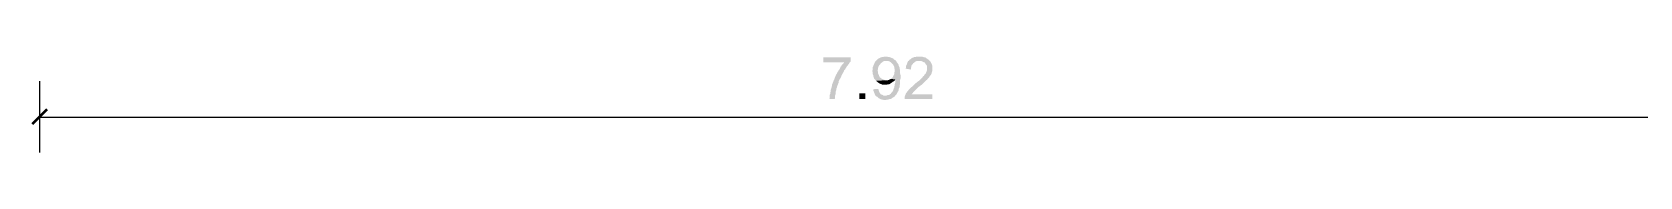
# Model space of a CAD drawing. Header units: millimetres. Extents: x -35.3 to 0.3, y 0.4 to 20.6.
# Drawn here: x -16.38 to -13.392, y 11.399 to 11.577 of the extents above; entities that cross this region are included whole.
import ezdxf

# ---------------------------------------------------------------- set-up
doc = ezdxf.new("R2010")
doc.units = ezdxf.units.MM
doc.layers.add('PDF _Geometria', color=7, linetype='Continuous')
doc.layers.add('PDF _Riempimenti solidi', color=7, linetype='Continuous')

msp = doc.modelspace()

# ---------------------------------------------------------------- hatches: boundary and pattern name
at = {"layer": 'PDF _Riempimenti solidi', "transparency": 33554559}
for points in [[(-14.8585, 11.5752), (-14.9093, 11.5752), (-14.9093, 11.566), (-14.8702, 11.566), (-14.871, 11.566), (-14.8718, 11.5643), (-14.8752, 11.561), (-14.876, 11.5593), (-14.8777, 11.5577), (-14.8785, 11.5552), (-14.8793, 11.5535), (-14.881, 11.5518), (-14.8818, 11.5493), (-14.8835, 11.5477), (-14.8843, 11.5452), (-14.8852, 11.5443), (-14.886, 11.5427), (-14.8868, 11.541), (-14.8877, 11.5385), (-14.8885, 11.5368), (-14.8893, 11.5343), (-14.8902, 11.5327), (-14.891, 11.5302), (-14.8918, 11.5285), (-14.8927, 11.526), (-14.8935, 11.5243), (-14.8935, 11.5218), (-14.8943, 11.5202), (-14.8943, 11.5193), (-14.8952, 11.5168), (-14.896, 11.5143), (-14.896, 11.5118), (-14.8968, 11.5093), (-14.8968, 11.5077), (-14.8977, 11.5052), (-14.8977, 11.4993), (-14.8985, 11.4977), (-14.8885, 11.4977), (-14.8877, 11.5002), (-14.8877, 11.5043), (-14.8868, 11.5068), (-14.8868, 11.511), (-14.886, 11.5135), (-14.8852, 11.5152), (-14.8852, 11.5177), (-14.8843, 11.5193), (-14.8843, 11.5202), (-14.8835, 11.5227), (-14.8827, 11.5243), (-14.8818, 11.5268), (-14.881, 11.5285), (-14.881, 11.531), (-14.8802, 11.5327), (-14.8793, 11.5343), (-14.8777, 11.5368), (-14.8768, 11.5385), (-14.876, 11.541), (-14.8752, 11.5427), (-14.8743, 11.5443), (-14.8727, 11.5468), (-14.8718, 11.5485), (-14.871, 11.551), (-14.8693, 11.5527), (-14.8685, 11.5543), (-14.8668, 11.5568), (-14.866, 11.5585), (-14.8643, 11.5602), (-14.8635, 11.5618), (-14.8618, 11.5635), (-14.861, 11.5652), (-14.8585, 11.5677)], [(-14.811, 11.5693), (-14.8118, 11.5685), (-14.8135, 11.5668), (-14.8143, 11.5652), (-14.8152, 11.5627), (-14.816, 11.561), (-14.8168, 11.5593), (-14.8177, 11.5568), (-14.8177, 11.5527), (-14.8185, 11.5502), (-14.8185, 11.5493), (-14.8177, 11.5468), (-14.8177, 11.5443), (-14.8168, 11.5418), (-14.8168, 11.5402), (-14.816, 11.5385), (-14.8152, 11.536), (-14.8135, 11.5343), (-14.8127, 11.5327), (-14.811, 11.5318), (-14.7927, 11.5327), (-14.7943, 11.5327), (-14.796, 11.5335), (-14.7985, 11.5343), (-14.8002, 11.5352), (-14.8018, 11.536), (-14.8035, 11.5377), (-14.8043, 11.5377), (-14.8052, 11.5393), (-14.806, 11.541), (-14.8068, 11.5435), (-14.8077, 11.5452), (-14.8077, 11.5477), (-14.8085, 11.5502), (-14.8085, 11.5518), (-14.8077, 11.5543), (-14.8077, 11.556), (-14.8068, 11.5585), (-14.806, 11.5602), (-14.8043, 11.5618), (-14.8035, 11.5635), (-14.8018, 11.5652), (-14.8002, 11.566), (-14.7985, 11.5677), (-14.796, 11.5685), (-14.7918, 11.5685)], [(-14.7935, 11.5768), (-14.796, 11.5768), (-14.7985, 11.576), (-14.8002, 11.576), (-14.8027, 11.5752), (-14.806, 11.5735), (-14.8077, 11.5727), (-14.811, 11.5693), (-14.7918, 11.5685), (-14.7885, 11.5685), (-14.7868, 11.5677), (-14.7852, 11.5668), (-14.781, 11.5627), (-14.7793, 11.561), (-14.7777, 11.5577), (-14.7777, 11.5552), (-14.7768, 11.5527), (-14.7768, 11.5493), (-14.7777, 11.5468), (-14.7777, 11.5443), (-14.7785, 11.5427), (-14.7793, 11.541), (-14.781, 11.5377), (-14.7827, 11.5368), (-14.7843, 11.5352), (-14.776, 11.5343), (-14.776, 11.5277), (-14.7768, 11.5252), (-14.7768, 11.5235), (-14.7777, 11.521), (-14.7777, 11.5193), (-14.7785, 11.5177), (-14.7793, 11.5152), (-14.781, 11.5118), (-14.7818, 11.511), (-14.7835, 11.5093), (-14.7843, 11.5077), (-14.7868, 11.506), (-14.7877, 11.5052), (-14.7902, 11.5052), (-14.7918, 11.5043), (-14.7943, 11.5043), (-14.7768, 11.5035), (-14.7735, 11.5068), (-14.7727, 11.5085), (-14.7718, 11.5102), (-14.7702, 11.5127), (-14.7693, 11.5143), (-14.7693, 11.5168), (-14.7685, 11.5185), (-14.7677, 11.5202), (-14.7677, 11.5243), (-14.7668, 11.526), (-14.7668, 11.5335), (-14.766, 11.536), (-14.766, 11.5418), (-14.7668, 11.5452), (-14.7668, 11.5518), (-14.7677, 11.5535), (-14.7677, 11.556), (-14.7685, 11.5577), (-14.7693, 11.5593), (-14.7693, 11.561), (-14.771, 11.5635), (-14.7718, 11.5652), (-14.7735, 11.5668), (-14.7743, 11.5685), (-14.776, 11.5702), (-14.7777, 11.571), (-14.7793, 11.5727), (-14.781, 11.5735), (-14.7827, 11.5743), (-14.7852, 11.5752), (-14.7868, 11.576), (-14.7893, 11.576), (-14.791, 11.5768)], [(-14.7118, 11.5685), (-14.731, 11.5685), (-14.7277, 11.5685), (-14.726, 11.5677), (-14.7243, 11.5668), (-14.7218, 11.566), (-14.721, 11.5652), (-14.7202, 11.5643), (-14.7193, 11.5627), (-14.7177, 11.561), (-14.7168, 11.5593), (-14.7168, 11.5518), (-14.7177, 11.5493), (-14.7185, 11.5477), (-14.7193, 11.5452), (-14.721, 11.5435), (-14.7218, 11.5427), (-14.7227, 11.541), (-14.7243, 11.5402), (-14.7252, 11.5385), (-14.7318, 11.5318), (-14.7343, 11.5302), (-14.736, 11.5285), (-14.7385, 11.5268), (-14.7435, 11.5218), (-14.7452, 11.5202), (-14.7468, 11.5193), (-14.7502, 11.516), (-14.751, 11.5152), (-14.7518, 11.5135), (-14.7535, 11.5118), (-14.7543, 11.5102), (-14.756, 11.5085), (-14.7568, 11.506), (-14.7577, 11.5043), (-14.7585, 11.5018), (-14.7585, 11.4977), (-14.7068, 11.4977), (-14.7068, 11.5068), (-14.7452, 11.5068), (-14.7435, 11.5085), (-14.7427, 11.5102), (-14.741, 11.5118), (-14.7393, 11.5135), (-14.7377, 11.5152), (-14.736, 11.5168), (-14.7327, 11.5202), (-14.7302, 11.5218), (-14.7293, 11.5227), (-14.7268, 11.5243), (-14.7202, 11.531), (-14.7185, 11.5327), (-14.7168, 11.5335), (-14.716, 11.5352), (-14.7152, 11.536), (-14.7143, 11.5368), (-14.7127, 11.5385), (-14.7118, 11.5402), (-14.7102, 11.5418), (-14.7093, 11.5435), (-14.7085, 11.5452), (-14.7085, 11.546), (-14.7077, 11.5485), (-14.7068, 11.5502), (-14.7068, 11.5593), (-14.7077, 11.5618), (-14.7085, 11.5635), (-14.7093, 11.5652), (-14.7102, 11.5668)], [(-14.731, 11.5768), (-14.736, 11.5768), (-14.7377, 11.576), (-14.7402, 11.576), (-14.7418, 11.5752), (-14.7443, 11.5743), (-14.746, 11.5735), (-14.7477, 11.5718), (-14.7493, 11.571), (-14.7502, 11.5693), (-14.7518, 11.5685), (-14.7527, 11.5668), (-14.7535, 11.5652), (-14.7543, 11.5627), (-14.7552, 11.561), (-14.756, 11.5585), (-14.756, 11.556), (-14.7568, 11.5543), (-14.7468, 11.5527), (-14.7468, 11.5552), (-14.746, 11.5577), (-14.746, 11.5593), (-14.7452, 11.561), (-14.7435, 11.5627), (-14.7427, 11.5643), (-14.741, 11.5652), (-14.7393, 11.5668), (-14.736, 11.5685), (-14.7118, 11.5685), (-14.7152, 11.5718), (-14.7168, 11.5727), (-14.7185, 11.5743), (-14.7202, 11.5752), (-14.7218, 11.5752), (-14.7243, 11.576), (-14.726, 11.5768), (-14.7285, 11.5768)], [(-14.7843, 11.5352), (-14.7877, 11.5335), (-14.7902, 11.5327), (-14.7927, 11.5327), (-14.811, 11.5318), (-14.8102, 11.5302), (-14.8085, 11.5293), (-14.8068, 11.5277), (-14.8052, 11.5268), (-14.8035, 11.526), (-14.801, 11.5252), (-14.7993, 11.5243), (-14.7918, 11.5243), (-14.7902, 11.5252), (-14.7877, 11.5252), (-14.786, 11.526), (-14.7835, 11.5277), (-14.7818, 11.5285), (-14.7802, 11.5302), (-14.7785, 11.531), (-14.7768, 11.5327), (-14.776, 11.5343)], [(-14.8318, 11.4977), (-14.8318, 11.5085), (-14.8427, 11.5085), (-14.8427, 11.4977)], [(-14.8077, 11.5168), (-14.8168, 11.516), (-14.8168, 11.5143), (-14.816, 11.5118), (-14.8152, 11.5102), (-14.8143, 11.5077), (-14.8135, 11.506), (-14.8127, 11.5043), (-14.811, 11.5027), (-14.8093, 11.5018), (-14.8085, 11.501), (-14.8068, 11.4993), (-14.8035, 11.4977), (-14.801, 11.4968), (-14.7993, 11.4968), (-14.7968, 11.496), (-14.7935, 11.496), (-14.791, 11.4968), (-14.7893, 11.4968), (-14.7868, 11.4977), (-14.7852, 11.4977), (-14.7827, 11.4985), (-14.781, 11.5002), (-14.7793, 11.501), (-14.7777, 11.5018), (-14.7768, 11.5035), (-14.7943, 11.5043), (-14.7977, 11.5043), (-14.7993, 11.5052), (-14.801, 11.506), (-14.8027, 11.5068), (-14.8043, 11.5085), (-14.8052, 11.5102), (-14.806, 11.5118), (-14.8068, 11.5143)]]:
    msp.add_hatch(color=256, dxfattribs=at).paths.add_polyline_path(points)

# ---------------------------------------------------------------- linework, layer by layer
at = {"layer": 'PDF _Geometria', "lineweight": 25}
for points in [[(-16.3668, 11.531), (-16.3668, 11.3985)], [(-16.3668, 11.4643), (-13.3152, 11.4643), (-13.2493, 11.4643), (-8.7802, 11.4643)]]:
    msp.add_lwpolyline(points, dxfattribs=at)
at = {"layer": 'PDF _Geometria', "lineweight": 50}
msp.add_lwpolyline([(-16.3527, 11.4785), (-16.3802, 11.451)], dxfattribs=at)

doc.saveas('drawing.dxf')
